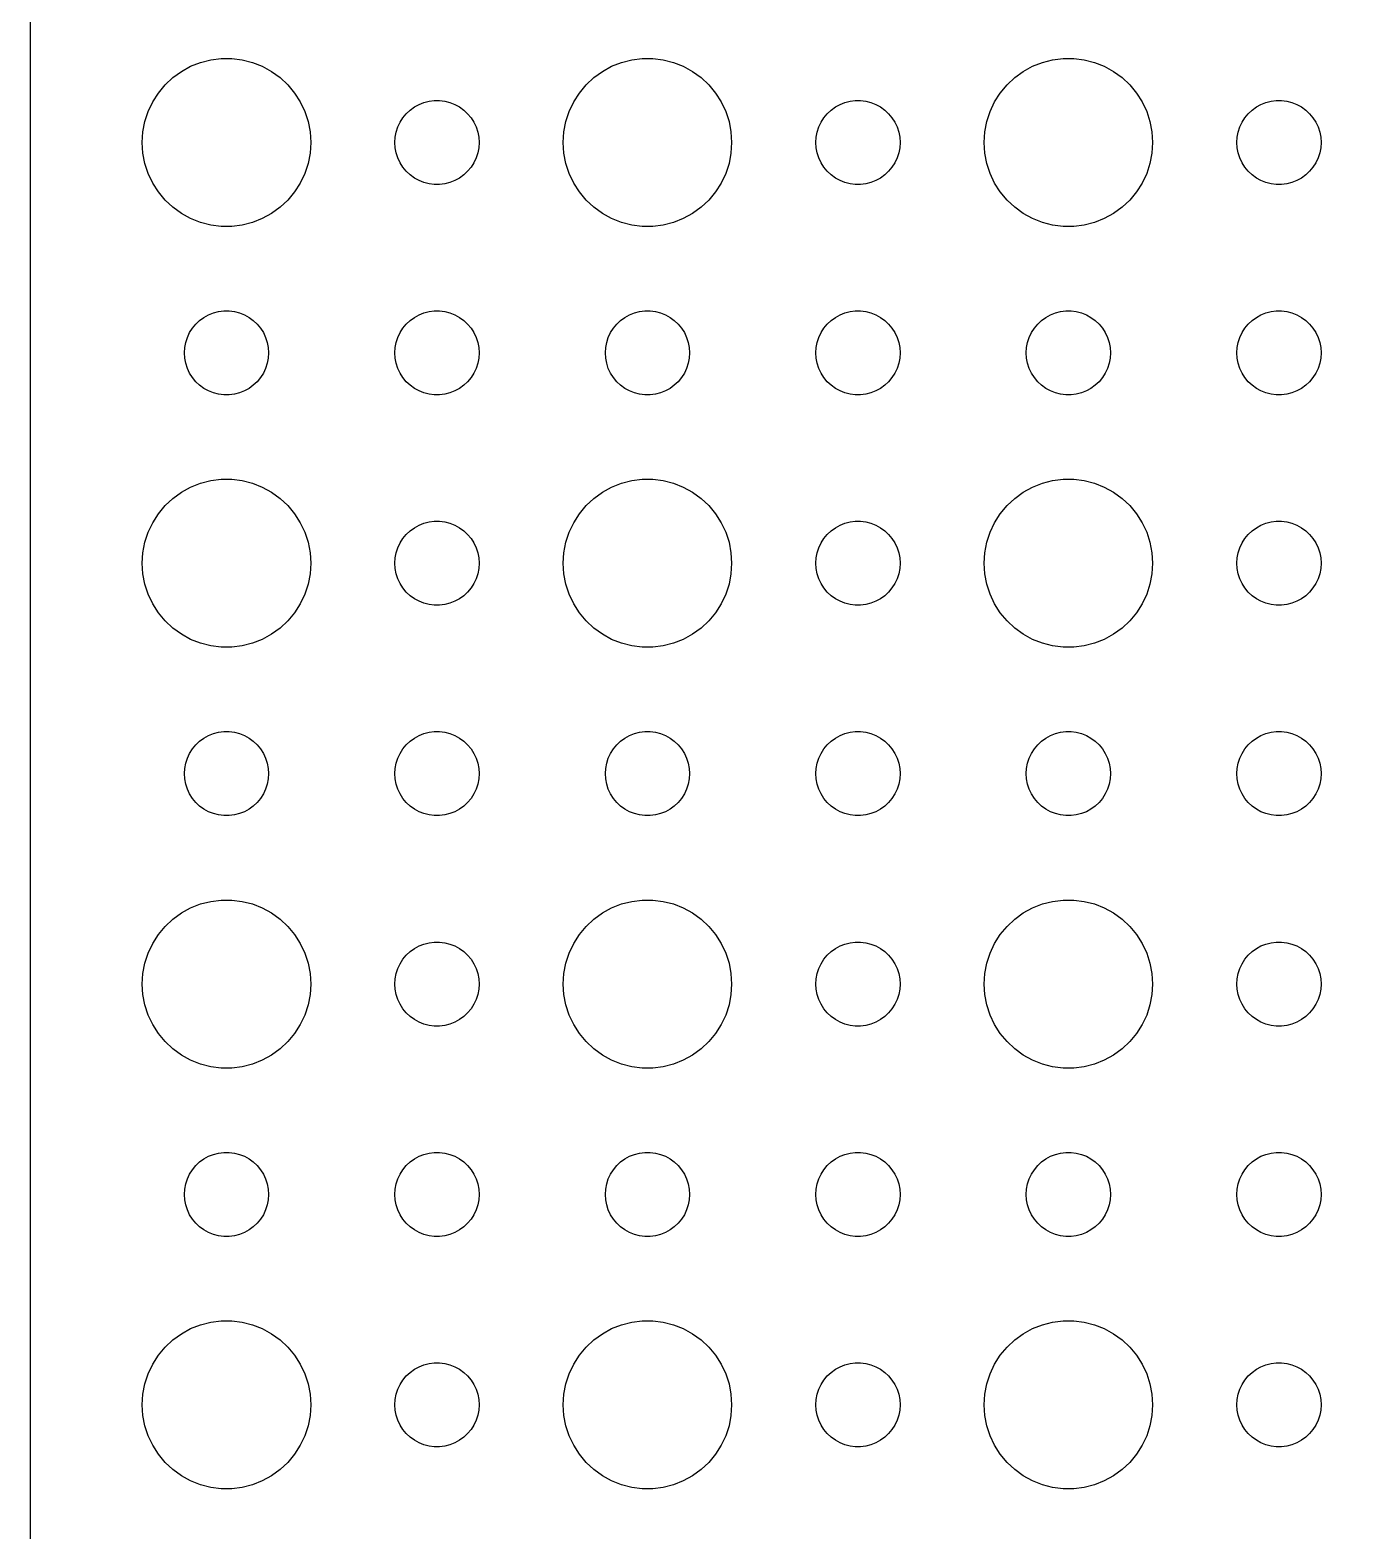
# Model space of a CAD drawing. Extents: x -97 to 97, y -97 to 97.
# Drawn here: x -97 to -50.1, y -4.5 to 49 of the extents above; entities that cross this region are included whole.
import ezdxf

# ---------------------------------------------------------------- set-up
doc = ezdxf.new("R2010")
doc.units = 0
doc.layers.get('0').update_dxf_attribs({"linetype": 'CONTINUOUS'})

msp = doc.modelspace()

# ---------------------------------------------------------------- linework, layer by layer
msp.add_lwpolyline([(92, 96.997), (-92, 96.997), (-92, 96.9901), (-92.314, 96.9901), (-92.9369, 96.9114), (-93.5451, 96.7553), (-94.1289, 96.5241), (-94.6791, 96.2216), (-95.1871, 95.8526), (-95.6448, 95.4227), (-96.0451, 94.9389), (-96.3815, 94.4088), (-96.6489, 93.8406), (-96.8429, 93.2434), (-96.9606, 92.6267), (-97, 92), (-97, -92)])
for points in [[(-90.1884, 42.0059), (-90.5621, 42.0531), (-90.9271, 42.1468), (-91.2773, 42.2855), (-91.6075, 42.467), (-91.9123, 42.6885), (-92.1869, 42.9464), (-92.4271, 43.2366), (-92.6289, 43.5547), (-92.7893, 43.8956), (-92.9057, 44.2539), (-92.9763, 44.624), (-93, 45), (-92.9763, 45.376), (-92.9057, 45.7461), (-92.7893, 46.1044), (-92.6289, 46.4453), (-92.4271, 46.7634), (-92.1869, 47.0536), (-91.9123, 47.3115), (-91.6075, 47.533), (-91.2773, 47.7145), (-90.9271, 47.8532), (-90.5621, 47.9469), (-90.1884, 47.9941), (-89.8116, 47.9941), (-89.4379, 47.9469), (-89.0729, 47.8532), (-88.7227, 47.7145), (-88.3925, 47.533), (-88.0877, 47.3115), (-87.8131, 47.0536), (-87.5729, 46.7634), (-87.3711, 46.4453), (-87.2107, 46.1044), (-87.0943, 45.7461), (-87.0237, 45.376), (-87, 45), (-87.0237, 44.624), (-87.0943, 44.2539), (-87.2107, 43.8956), (-87.3711, 43.5547), (-87.5729, 43.2366), (-87.8131, 42.9464), (-88.0877, 42.6885), (-88.3925, 42.467), (-88.7227, 42.2855), (-89.0729, 42.1468), (-89.4379, 42.0531), (-89.8116, 42.0059)], [(-75.1884, 42.0059), (-75.5621, 42.0531), (-75.9271, 42.1468), (-76.2773, 42.2855), (-76.6075, 42.467), (-76.9123, 42.6885), (-77.1869, 42.9464), (-77.4271, 43.2366), (-77.6289, 43.5547), (-77.7893, 43.8956), (-77.9057, 44.2539), (-77.9763, 44.624), (-78, 45), (-77.9763, 45.376), (-77.9057, 45.7461), (-77.7893, 46.1044), (-77.6289, 46.4453), (-77.4271, 46.7634), (-77.1869, 47.0536), (-76.9123, 47.3115), (-76.6075, 47.533), (-76.2773, 47.7145), (-75.9271, 47.8532), (-75.5621, 47.9469), (-75.1884, 47.9941), (-74.8116, 47.9941), (-74.4379, 47.9469), (-74.0729, 47.8532), (-73.7227, 47.7145), (-73.3925, 47.533), (-73.0877, 47.3115), (-72.8131, 47.0536), (-72.5729, 46.7634), (-72.3711, 46.4453), (-72.2107, 46.1044), (-72.0943, 45.7461), (-72.0237, 45.376), (-72, 45), (-72.0237, 44.624), (-72.0943, 44.2539), (-72.2107, 43.8956), (-72.3711, 43.5547), (-72.5729, 43.2366), (-72.8131, 42.9464), (-73.0877, 42.6885), (-73.3925, 42.467), (-73.7227, 42.2855), (-74.0729, 42.1468), (-74.4379, 42.0531), (-74.8116, 42.0059)], [(-60.1884, 42.0059), (-60.5621, 42.0531), (-60.9271, 42.1468), (-61.2773, 42.2855), (-61.6075, 42.467), (-61.9123, 42.6885), (-62.1869, 42.9464), (-62.4271, 43.2366), (-62.6289, 43.5547), (-62.7893, 43.8956), (-62.9057, 44.2539), (-62.9763, 44.624), (-63, 45), (-62.9763, 45.376), (-62.9057, 45.7461), (-62.7893, 46.1044), (-62.6289, 46.4453), (-62.4271, 46.7634), (-62.1869, 47.0536), (-61.9123, 47.3115), (-61.6075, 47.533), (-61.2773, 47.7145), (-60.9271, 47.8532), (-60.5621, 47.9469), (-60.1884, 47.9941), (-59.8116, 47.9941), (-59.4379, 47.9469), (-59.0729, 47.8532), (-58.7227, 47.7145), (-58.3925, 47.533), (-58.0877, 47.3115), (-57.8131, 47.0536), (-57.5729, 46.7634), (-57.3711, 46.4453), (-57.2107, 46.1044), (-57.0943, 45.7461), (-57.0237, 45.376), (-57, 45), (-57.0237, 44.624), (-57.0943, 44.2539), (-57.2107, 43.8956), (-57.3711, 43.5547), (-57.5729, 43.2366), (-57.8131, 42.9464), (-58.0877, 42.6885), (-58.3925, 42.467), (-58.7227, 42.2855), (-59.0729, 42.1468), (-59.4379, 42.0531), (-59.8116, 42.0059)], [(-82.5942, 43.503), (-82.7811, 43.5266), (-82.9635, 43.5734), (-83.1387, 43.6428), (-83.3037, 43.7335), (-83.4561, 43.8442), (-83.5935, 43.9732), (-83.7135, 44.1183), (-83.8145, 44.2774), (-83.8947, 44.4478), (-83.9529, 44.627), (-83.9882, 44.812), (-84, 45), (-83.9882, 45.188), (-83.9529, 45.373), (-83.8947, 45.5522), (-83.8145, 45.7226), (-83.7135, 45.8817), (-83.5935, 46.0268), (-83.4561, 46.1558), (-83.3037, 46.2665), (-83.1387, 46.3572), (-82.9635, 46.4266), (-82.7811, 46.4734), (-82.5942, 46.497), (-82.4058, 46.497), (-82.2189, 46.4734), (-82.0365, 46.4266), (-81.8613, 46.3572), (-81.6963, 46.2665), (-81.5439, 46.1558), (-81.4065, 46.0268), (-81.2865, 45.8817), (-81.1855, 45.7226), (-81.1053, 45.5522), (-81.0471, 45.373), (-81.0118, 45.188), (-81, 45), (-81.0118, 44.812), (-81.0471, 44.627), (-81.1053, 44.4478), (-81.1855, 44.2774), (-81.2865, 44.1183), (-81.4065, 43.9732), (-81.5439, 43.8442), (-81.6963, 43.7335), (-81.8613, 43.6428), (-82.0365, 43.5734), (-82.2189, 43.5266), (-82.4058, 43.503)], [(-67.5942, 43.503), (-67.7811, 43.5266), (-67.9635, 43.5734), (-68.1387, 43.6428), (-68.3037, 43.7335), (-68.4561, 43.8442), (-68.5935, 43.9732), (-68.7135, 44.1183), (-68.8145, 44.2774), (-68.8947, 44.4478), (-68.9529, 44.627), (-68.9882, 44.812), (-69, 45), (-68.9882, 45.188), (-68.9529, 45.373), (-68.8947, 45.5522), (-68.8145, 45.7226), (-68.7135, 45.8817), (-68.5935, 46.0268), (-68.4561, 46.1558), (-68.3037, 46.2665), (-68.1387, 46.3572), (-67.9635, 46.4266), (-67.7811, 46.4734), (-67.5942, 46.497), (-67.4058, 46.497), (-67.2189, 46.4734), (-67.0365, 46.4266), (-66.8613, 46.3572), (-66.6963, 46.2665), (-66.5439, 46.1558), (-66.4065, 46.0268), (-66.2865, 45.8817), (-66.1855, 45.7226), (-66.1053, 45.5522), (-66.0471, 45.373), (-66.0118, 45.188), (-66, 45), (-66.0118, 44.812), (-66.0471, 44.627), (-66.1053, 44.4478), (-66.1855, 44.2774), (-66.2865, 44.1183), (-66.4065, 43.9732), (-66.5439, 43.8442), (-66.6963, 43.7335), (-66.8613, 43.6428), (-67.0365, 43.5734), (-67.2189, 43.5266), (-67.4058, 43.503)], [(-52.5942, 43.503), (-52.7811, 43.5266), (-52.9635, 43.5734), (-53.1387, 43.6428), (-53.3037, 43.7335), (-53.4561, 43.8442), (-53.5935, 43.9732), (-53.7135, 44.1183), (-53.8145, 44.2774), (-53.8947, 44.4478), (-53.9529, 44.627), (-53.9882, 44.812), (-54, 45), (-53.9882, 45.188), (-53.9529, 45.373), (-53.8947, 45.5522), (-53.8145, 45.7226), (-53.7135, 45.8817), (-53.5935, 46.0268), (-53.4561, 46.1558), (-53.3037, 46.2665), (-53.1387, 46.3572), (-52.9635, 46.4266), (-52.7811, 46.4734), (-52.5942, 46.497), (-52.4058, 46.497), (-52.2189, 46.4734), (-52.0365, 46.4266), (-51.8613, 46.3572), (-51.6963, 46.2665), (-51.5439, 46.1558), (-51.4065, 46.0268), (-51.2865, 45.8817), (-51.1855, 45.7226), (-51.1053, 45.5522), (-51.0471, 45.373), (-51.0118, 45.188), (-51, 45), (-51.0118, 44.812), (-51.0471, 44.627), (-51.1053, 44.4478), (-51.1855, 44.2774), (-51.2865, 44.1183), (-51.4065, 43.9732), (-51.5439, 43.8442), (-51.6963, 43.7335), (-51.8613, 43.6428), (-52.0365, 43.5734), (-52.2189, 43.5266), (-52.4058, 43.503)], [(-90.0942, 36.003), (-90.2811, 36.0266), (-90.4635, 36.0734), (-90.6387, 36.1428), (-90.8037, 36.2335), (-90.9561, 36.3442), (-91.0935, 36.4732), (-91.2135, 36.6183), (-91.3145, 36.7774), (-91.3947, 36.9478), (-91.4529, 37.127), (-91.4882, 37.312), (-91.5, 37.5), (-91.4882, 37.688), (-91.4529, 37.873), (-91.3947, 38.0522), (-91.3145, 38.2226), (-91.2135, 38.3817), (-91.0935, 38.5268), (-90.9561, 38.6558), (-90.8037, 38.7665), (-90.6387, 38.8572), (-90.4635, 38.9266), (-90.2811, 38.9734), (-90.0942, 38.997), (-89.9058, 38.997), (-89.7189, 38.9734), (-89.5365, 38.9266), (-89.3613, 38.8572), (-89.1963, 38.7665), (-89.0439, 38.6558), (-88.9065, 38.5268), (-88.7865, 38.3817), (-88.6855, 38.2226), (-88.6053, 38.0522), (-88.5471, 37.873), (-88.5118, 37.688), (-88.5, 37.5), (-88.5118, 37.312), (-88.5471, 37.127), (-88.6053, 36.9478), (-88.6855, 36.7774), (-88.7865, 36.6183), (-88.9065, 36.4732), (-89.0439, 36.3442), (-89.1963, 36.2335), (-89.3613, 36.1428), (-89.5365, 36.0734), (-89.7189, 36.0266), (-89.9058, 36.003)], [(-82.5942, 36.003), (-82.7811, 36.0266), (-82.9635, 36.0734), (-83.1387, 36.1428), (-83.3037, 36.2335), (-83.4561, 36.3442), (-83.5935, 36.4732), (-83.7135, 36.6183), (-83.8145, 36.7774), (-83.8947, 36.9478), (-83.9529, 37.127), (-83.9882, 37.312), (-84, 37.5), (-83.9882, 37.688), (-83.9529, 37.873), (-83.8947, 38.0522), (-83.8145, 38.2226), (-83.7135, 38.3817), (-83.5935, 38.5268), (-83.4561, 38.6558), (-83.3037, 38.7665), (-83.1387, 38.8572), (-82.9635, 38.9266), (-82.7811, 38.9734), (-82.5942, 38.997), (-82.4058, 38.997), (-82.2189, 38.9734), (-82.0365, 38.9266), (-81.8613, 38.8572), (-81.6963, 38.7665), (-81.5439, 38.6558), (-81.4065, 38.5268), (-81.2865, 38.3817), (-81.1855, 38.2226), (-81.1053, 38.0522), (-81.0471, 37.873), (-81.0118, 37.688), (-81, 37.5), (-81.0118, 37.312), (-81.0471, 37.127), (-81.1053, 36.9478), (-81.1855, 36.7774), (-81.2865, 36.6183), (-81.4065, 36.4732), (-81.5439, 36.3442), (-81.6963, 36.2335), (-81.8613, 36.1428), (-82.0365, 36.0734), (-82.2189, 36.0266), (-82.4058, 36.003)], [(-75.0942, 36.003), (-75.2811, 36.0266), (-75.4635, 36.0734), (-75.6387, 36.1428), (-75.8037, 36.2335), (-75.9561, 36.3442), (-76.0935, 36.4732), (-76.2135, 36.6183), (-76.3145, 36.7774), (-76.3947, 36.9478), (-76.4529, 37.127), (-76.4882, 37.312), (-76.5, 37.5), (-76.4882, 37.688), (-76.4529, 37.873), (-76.3947, 38.0522), (-76.3145, 38.2226), (-76.2135, 38.3817), (-76.0935, 38.5268), (-75.9561, 38.6558), (-75.8037, 38.7665), (-75.6387, 38.8572), (-75.4635, 38.9266), (-75.2811, 38.9734), (-75.0942, 38.997), (-74.9058, 38.997), (-74.7189, 38.9734), (-74.5365, 38.9266), (-74.3613, 38.8572), (-74.1963, 38.7665), (-74.0439, 38.6558), (-73.9065, 38.5268), (-73.7865, 38.3817), (-73.6855, 38.2226), (-73.6053, 38.0522), (-73.5471, 37.873), (-73.5118, 37.688), (-73.5, 37.5), (-73.5118, 37.312), (-73.5471, 37.127), (-73.6053, 36.9478), (-73.6855, 36.7774), (-73.7865, 36.6183), (-73.9065, 36.4732), (-74.0439, 36.3442), (-74.1963, 36.2335), (-74.3613, 36.1428), (-74.5365, 36.0734), (-74.7189, 36.0266), (-74.9058, 36.003)], [(-67.5942, 36.003), (-67.7811, 36.0266), (-67.9635, 36.0734), (-68.1387, 36.1428), (-68.3037, 36.2335), (-68.4561, 36.3442), (-68.5935, 36.4732), (-68.7135, 36.6183), (-68.8145, 36.7774), (-68.8947, 36.9478), (-68.9529, 37.127), (-68.9882, 37.312), (-69, 37.5), (-68.9882, 37.688), (-68.9529, 37.873), (-68.8947, 38.0522), (-68.8145, 38.2226), (-68.7135, 38.3817), (-68.5935, 38.5268), (-68.4561, 38.6558), (-68.3037, 38.7665), (-68.1387, 38.8572), (-67.9635, 38.9266), (-67.7811, 38.9734), (-67.5942, 38.997), (-67.4058, 38.997), (-67.2189, 38.9734), (-67.0365, 38.9266), (-66.8613, 38.8572), (-66.6963, 38.7665), (-66.5439, 38.6558), (-66.4065, 38.5268), (-66.2865, 38.3817), (-66.1855, 38.2226), (-66.1053, 38.0522), (-66.0471, 37.873), (-66.0118, 37.688), (-66, 37.5), (-66.0118, 37.312), (-66.0471, 37.127), (-66.1053, 36.9478), (-66.1855, 36.7774), (-66.2865, 36.6183), (-66.4065, 36.4732), (-66.5439, 36.3442), (-66.6963, 36.2335), (-66.8613, 36.1428), (-67.0365, 36.0734), (-67.2189, 36.0266), (-67.4058, 36.003)], [(-60.0942, 36.003), (-60.2811, 36.0266), (-60.4635, 36.0734), (-60.6387, 36.1428), (-60.8037, 36.2335), (-60.9561, 36.3442), (-61.0935, 36.4732), (-61.2135, 36.6183), (-61.3145, 36.7774), (-61.3947, 36.9478), (-61.4529, 37.127), (-61.4882, 37.312), (-61.5, 37.5), (-61.4882, 37.688), (-61.4529, 37.873), (-61.3947, 38.0522), (-61.3145, 38.2226), (-61.2135, 38.3817), (-61.0935, 38.5268), (-60.9561, 38.6558), (-60.8037, 38.7665), (-60.6387, 38.8572), (-60.4635, 38.9266), (-60.2811, 38.9734), (-60.0942, 38.997), (-59.9058, 38.997), (-59.7189, 38.9734), (-59.5365, 38.9266), (-59.3613, 38.8572), (-59.1963, 38.7665), (-59.0439, 38.6558), (-58.9065, 38.5268), (-58.7865, 38.3817), (-58.6855, 38.2226), (-58.6053, 38.0522), (-58.5471, 37.873), (-58.5118, 37.688), (-58.5, 37.5), (-58.5118, 37.312), (-58.5471, 37.127), (-58.6053, 36.9478), (-58.6855, 36.7774), (-58.7865, 36.6183), (-58.9065, 36.4732), (-59.0439, 36.3442), (-59.1963, 36.2335), (-59.3613, 36.1428), (-59.5365, 36.0734), (-59.7189, 36.0266), (-59.9058, 36.003)], [(-52.5942, 36.003), (-52.7811, 36.0266), (-52.9635, 36.0734), (-53.1387, 36.1428), (-53.3037, 36.2335), (-53.4561, 36.3442), (-53.5935, 36.4732), (-53.7135, 36.6183), (-53.8145, 36.7774), (-53.8947, 36.9478), (-53.9529, 37.127), (-53.9882, 37.312), (-54, 37.5), (-53.9882, 37.688), (-53.9529, 37.873), (-53.8947, 38.0522), (-53.8145, 38.2226), (-53.7135, 38.3817), (-53.5935, 38.5268), (-53.4561, 38.6558), (-53.3037, 38.7665), (-53.1387, 38.8572), (-52.9635, 38.9266), (-52.7811, 38.9734), (-52.5942, 38.997), (-52.4058, 38.997), (-52.2189, 38.9734), (-52.0365, 38.9266), (-51.8613, 38.8572), (-51.6963, 38.7665), (-51.5439, 38.6558), (-51.4065, 38.5268), (-51.2865, 38.3817), (-51.1855, 38.2226), (-51.1053, 38.0522), (-51.0471, 37.873), (-51.0118, 37.688), (-51, 37.5), (-51.0118, 37.312), (-51.0471, 37.127), (-51.1053, 36.9478), (-51.1855, 36.7774), (-51.2865, 36.6183), (-51.4065, 36.4732), (-51.5439, 36.3442), (-51.6963, 36.2335), (-51.8613, 36.1428), (-52.0365, 36.0734), (-52.2189, 36.0266), (-52.4058, 36.003)], [(-90.1884, 27.0059), (-90.5621, 27.0531), (-90.9271, 27.1468), (-91.2773, 27.2855), (-91.6075, 27.467), (-91.9123, 27.6885), (-92.1869, 27.9464), (-92.4271, 28.2366), (-92.6289, 28.5547), (-92.7893, 28.8956), (-92.9057, 29.2539), (-92.9763, 29.624), (-93, 30), (-92.9763, 30.376), (-92.9057, 30.7461), (-92.7893, 31.1044), (-92.6289, 31.4453), (-92.4271, 31.7634), (-92.1869, 32.0536), (-91.9123, 32.3115), (-91.6075, 32.533), (-91.2773, 32.7145), (-90.9271, 32.8532), (-90.5621, 32.9469), (-90.1884, 32.9941), (-89.8116, 32.9941), (-89.4379, 32.9469), (-89.0729, 32.8532), (-88.7227, 32.7145), (-88.3925, 32.533), (-88.0877, 32.3115), (-87.8131, 32.0536), (-87.5729, 31.7634), (-87.3711, 31.4453), (-87.2107, 31.1044), (-87.0943, 30.7461), (-87.0237, 30.376), (-87, 30), (-87.0237, 29.624), (-87.0943, 29.2539), (-87.2107, 28.8956), (-87.3711, 28.5547), (-87.5729, 28.2366), (-87.8131, 27.9464), (-88.0877, 27.6885), (-88.3925, 27.467), (-88.7227, 27.2855), (-89.0729, 27.1468), (-89.4379, 27.0531), (-89.8116, 27.0059)], [(-75.1884, 27.0059), (-75.5621, 27.0531), (-75.9271, 27.1468), (-76.2773, 27.2855), (-76.6075, 27.467), (-76.9123, 27.6885), (-77.1869, 27.9464), (-77.4271, 28.2366), (-77.6289, 28.5547), (-77.7893, 28.8956), (-77.9057, 29.2539), (-77.9763, 29.624), (-78, 30), (-77.9763, 30.376), (-77.9057, 30.7461), (-77.7893, 31.1044), (-77.6289, 31.4453), (-77.4271, 31.7634), (-77.1869, 32.0536), (-76.9123, 32.3115), (-76.6075, 32.533), (-76.2773, 32.7145), (-75.9271, 32.8532), (-75.5621, 32.9469), (-75.1884, 32.9941), (-74.8116, 32.9941), (-74.4379, 32.9469), (-74.0729, 32.8532), (-73.7227, 32.7145), (-73.3925, 32.533), (-73.0877, 32.3115), (-72.8131, 32.0536), (-72.5729, 31.7634), (-72.3711, 31.4453), (-72.2107, 31.1044), (-72.0943, 30.7461), (-72.0237, 30.376), (-72, 30), (-72.0237, 29.624), (-72.0943, 29.2539), (-72.2107, 28.8956), (-72.3711, 28.5547), (-72.5729, 28.2366), (-72.8131, 27.9464), (-73.0877, 27.6885), (-73.3925, 27.467), (-73.7227, 27.2855), (-74.0729, 27.1468), (-74.4379, 27.0531), (-74.8116, 27.0059)], [(-60.1884, 27.0059), (-60.5621, 27.0531), (-60.9271, 27.1468), (-61.2773, 27.2855), (-61.6075, 27.467), (-61.9123, 27.6885), (-62.1869, 27.9464), (-62.4271, 28.2366), (-62.6289, 28.5547), (-62.7893, 28.8956), (-62.9057, 29.2539), (-62.9763, 29.624), (-63, 30), (-62.9763, 30.376), (-62.9057, 30.7461), (-62.7893, 31.1044), (-62.6289, 31.4453), (-62.4271, 31.7634), (-62.1869, 32.0536), (-61.9123, 32.3115), (-61.6075, 32.533), (-61.2773, 32.7145), (-60.9271, 32.8532), (-60.5621, 32.9469), (-60.1884, 32.9941), (-59.8116, 32.9941), (-59.4379, 32.9469), (-59.0729, 32.8532), (-58.7227, 32.7145), (-58.3925, 32.533), (-58.0877, 32.3115), (-57.8131, 32.0536), (-57.5729, 31.7634), (-57.3711, 31.4453), (-57.2107, 31.1044), (-57.0943, 30.7461), (-57.0237, 30.376), (-57, 30), (-57.0237, 29.624), (-57.0943, 29.2539), (-57.2107, 28.8956), (-57.3711, 28.5547), (-57.5729, 28.2366), (-57.8131, 27.9464), (-58.0877, 27.6885), (-58.3925, 27.467), (-58.7227, 27.2855), (-59.0729, 27.1468), (-59.4379, 27.0531), (-59.8116, 27.0059)], [(-82.5942, 28.503), (-82.7811, 28.5266), (-82.9635, 28.5734), (-83.1387, 28.6428), (-83.3037, 28.7335), (-83.4561, 28.8442), (-83.5935, 28.9732), (-83.7135, 29.1183), (-83.8145, 29.2774), (-83.8947, 29.4478), (-83.9529, 29.627), (-83.9882, 29.812), (-84, 30), (-83.9882, 30.188), (-83.9529, 30.373), (-83.8947, 30.5522), (-83.8145, 30.7226), (-83.7135, 30.8817), (-83.5935, 31.0268), (-83.4561, 31.1558), (-83.3037, 31.2665), (-83.1387, 31.3572), (-82.9635, 31.4266), (-82.7811, 31.4734), (-82.5942, 31.497), (-82.4058, 31.497), (-82.2189, 31.4734), (-82.0365, 31.4266), (-81.8613, 31.3572), (-81.6963, 31.2665), (-81.5439, 31.1558), (-81.4065, 31.0268), (-81.2865, 30.8817), (-81.1855, 30.7226), (-81.1053, 30.5522), (-81.0471, 30.373), (-81.0118, 30.188), (-81, 30), (-81.0118, 29.812), (-81.0471, 29.627), (-81.1053, 29.4478), (-81.1855, 29.2774), (-81.2865, 29.1183), (-81.4065, 28.9732), (-81.5439, 28.8442), (-81.6963, 28.7335), (-81.8613, 28.6428), (-82.0365, 28.5734), (-82.2189, 28.5266), (-82.4058, 28.503)], [(-67.5942, 28.503), (-67.7811, 28.5266), (-67.9635, 28.5734), (-68.1387, 28.6428), (-68.3037, 28.7335), (-68.4561, 28.8442), (-68.5935, 28.9732), (-68.7135, 29.1183), (-68.8145, 29.2774), (-68.8947, 29.4478), (-68.9529, 29.627), (-68.9882, 29.812), (-69, 30), (-68.9882, 30.188), (-68.9529, 30.373), (-68.8947, 30.5522), (-68.8145, 30.7226), (-68.7135, 30.8817), (-68.5935, 31.0268), (-68.4561, 31.1558), (-68.3037, 31.2665), (-68.1387, 31.3572), (-67.9635, 31.4266), (-67.7811, 31.4734), (-67.5942, 31.497), (-67.4058, 31.497), (-67.2189, 31.4734), (-67.0365, 31.4266), (-66.8613, 31.3572), (-66.6963, 31.2665), (-66.5439, 31.1558), (-66.4065, 31.0268), (-66.2865, 30.8817), (-66.1855, 30.7226), (-66.1053, 30.5522), (-66.0471, 30.373), (-66.0118, 30.188), (-66, 30), (-66.0118, 29.812), (-66.0471, 29.627), (-66.1053, 29.4478), (-66.1855, 29.2774), (-66.2865, 29.1183), (-66.4065, 28.9732), (-66.5439, 28.8442), (-66.6963, 28.7335), (-66.8613, 28.6428), (-67.0365, 28.5734), (-67.2189, 28.5266), (-67.4058, 28.503)], [(-52.5942, 28.503), (-52.7811, 28.5266), (-52.9635, 28.5734), (-53.1387, 28.6428), (-53.3037, 28.7335), (-53.4561, 28.8442), (-53.5935, 28.9732), (-53.7135, 29.1183), (-53.8145, 29.2774), (-53.8947, 29.4478), (-53.9529, 29.627), (-53.9882, 29.812), (-54, 30), (-53.9882, 30.188), (-53.9529, 30.373), (-53.8947, 30.5522), (-53.8145, 30.7226), (-53.7135, 30.8817), (-53.5935, 31.0268), (-53.4561, 31.1558), (-53.3037, 31.2665), (-53.1387, 31.3572), (-52.9635, 31.4266), (-52.7811, 31.4734), (-52.5942, 31.497), (-52.4058, 31.497), (-52.2189, 31.4734), (-52.0365, 31.4266), (-51.8613, 31.3572), (-51.6963, 31.2665), (-51.5439, 31.1558), (-51.4065, 31.0268), (-51.2865, 30.8817), (-51.1855, 30.7226), (-51.1053, 30.5522), (-51.0471, 30.373), (-51.0118, 30.188), (-51, 30), (-51.0118, 29.812), (-51.0471, 29.627), (-51.1053, 29.4478), (-51.1855, 29.2774), (-51.2865, 29.1183), (-51.4065, 28.9732), (-51.5439, 28.8442), (-51.6963, 28.7335), (-51.8613, 28.6428), (-52.0365, 28.5734), (-52.2189, 28.5266), (-52.4058, 28.503)], [(-90.0942, 21.003), (-90.2811, 21.0266), (-90.4635, 21.0734), (-90.6387, 21.1428), (-90.8037, 21.2335), (-90.9561, 21.3442), (-91.0935, 21.4732), (-91.2135, 21.6183), (-91.3145, 21.7774), (-91.3947, 21.9478), (-91.4529, 22.127), (-91.4882, 22.312), (-91.5, 22.5), (-91.4882, 22.688), (-91.4529, 22.873), (-91.3947, 23.0522), (-91.3145, 23.2226), (-91.2135, 23.3817), (-91.0935, 23.5268), (-90.9561, 23.6558), (-90.8037, 23.7665), (-90.6387, 23.8572), (-90.4635, 23.9266), (-90.2811, 23.9734), (-90.0942, 23.997), (-89.9058, 23.997), (-89.7189, 23.9734), (-89.5365, 23.9266), (-89.3613, 23.8572), (-89.1963, 23.7665), (-89.0439, 23.6558), (-88.9065, 23.5268), (-88.7865, 23.3817), (-88.6855, 23.2226), (-88.6053, 23.0522), (-88.5471, 22.873), (-88.5118, 22.688), (-88.5, 22.5), (-88.5118, 22.312), (-88.5471, 22.127), (-88.6053, 21.9478), (-88.6855, 21.7774), (-88.7865, 21.6183), (-88.9065, 21.4732), (-89.0439, 21.3442), (-89.1963, 21.2335), (-89.3613, 21.1428), (-89.5365, 21.0734), (-89.7189, 21.0266), (-89.9058, 21.003)], [(-82.5942, 21.003), (-82.7811, 21.0266), (-82.9635, 21.0734), (-83.1387, 21.1428), (-83.3037, 21.2335), (-83.4561, 21.3442), (-83.5935, 21.4732), (-83.7135, 21.6183), (-83.8145, 21.7774), (-83.8947, 21.9478), (-83.9529, 22.127), (-83.9882, 22.312), (-84, 22.5), (-83.9882, 22.688), (-83.9529, 22.873), (-83.8947, 23.0522), (-83.8145, 23.2226), (-83.7135, 23.3817), (-83.5935, 23.5268), (-83.4561, 23.6558), (-83.3037, 23.7665), (-83.1387, 23.8572), (-82.9635, 23.9266), (-82.7811, 23.9734), (-82.5942, 23.997), (-82.4058, 23.997), (-82.2189, 23.9734), (-82.0365, 23.9266), (-81.8613, 23.8572), (-81.6963, 23.7665), (-81.5439, 23.6558), (-81.4065, 23.5268), (-81.2865, 23.3817), (-81.1855, 23.2226), (-81.1053, 23.0522), (-81.0471, 22.873), (-81.0118, 22.688), (-81, 22.5), (-81.0118, 22.312), (-81.0471, 22.127), (-81.1053, 21.9478), (-81.1855, 21.7774), (-81.2865, 21.6183), (-81.4065, 21.4732), (-81.5439, 21.3442), (-81.6963, 21.2335), (-81.8613, 21.1428), (-82.0365, 21.0734), (-82.2189, 21.0266), (-82.4058, 21.003)], [(-75.0942, 21.003), (-75.2811, 21.0266), (-75.4635, 21.0734), (-75.6387, 21.1428), (-75.8037, 21.2335), (-75.9561, 21.3442), (-76.0935, 21.4732), (-76.2135, 21.6183), (-76.3145, 21.7774), (-76.3947, 21.9478), (-76.4529, 22.127), (-76.4882, 22.312), (-76.5, 22.5), (-76.4882, 22.688), (-76.4529, 22.873), (-76.3947, 23.0522), (-76.3145, 23.2226), (-76.2135, 23.3817), (-76.0935, 23.5268), (-75.9561, 23.6558), (-75.8037, 23.7665), (-75.6387, 23.8572), (-75.4635, 23.9266), (-75.2811, 23.9734), (-75.0942, 23.997), (-74.9058, 23.997), (-74.7189, 23.9734), (-74.5365, 23.9266), (-74.3613, 23.8572), (-74.1963, 23.7665), (-74.0439, 23.6558), (-73.9065, 23.5268), (-73.7865, 23.3817), (-73.6855, 23.2226), (-73.6053, 23.0522), (-73.5471, 22.873), (-73.5118, 22.688), (-73.5, 22.5), (-73.5118, 22.312), (-73.5471, 22.127), (-73.6053, 21.9478), (-73.6855, 21.7774), (-73.7865, 21.6183), (-73.9065, 21.4732), (-74.0439, 21.3442), (-74.1963, 21.2335), (-74.3613, 21.1428), (-74.5365, 21.0734), (-74.7189, 21.0266), (-74.9058, 21.003)], [(-67.5942, 21.003), (-67.7811, 21.0266), (-67.9635, 21.0734), (-68.1387, 21.1428), (-68.3037, 21.2335), (-68.4561, 21.3442), (-68.5935, 21.4732), (-68.7135, 21.6183), (-68.8145, 21.7774), (-68.8947, 21.9478), (-68.9529, 22.127), (-68.9882, 22.312), (-69, 22.5), (-68.9882, 22.688), (-68.9529, 22.873), (-68.8947, 23.0522), (-68.8145, 23.2226), (-68.7135, 23.3817), (-68.5935, 23.5268), (-68.4561, 23.6558), (-68.3037, 23.7665), (-68.1387, 23.8572), (-67.9635, 23.9266), (-67.7811, 23.9734), (-67.5942, 23.997), (-67.4058, 23.997), (-67.2189, 23.9734), (-67.0365, 23.9266), (-66.8613, 23.8572), (-66.6963, 23.7665), (-66.5439, 23.6558), (-66.4065, 23.5268), (-66.2865, 23.3817), (-66.1855, 23.2226), (-66.1053, 23.0522), (-66.0471, 22.873), (-66.0118, 22.688), (-66, 22.5), (-66.0118, 22.312), (-66.0471, 22.127), (-66.1053, 21.9478), (-66.1855, 21.7774), (-66.2865, 21.6183), (-66.4065, 21.4732), (-66.5439, 21.3442), (-66.6963, 21.2335), (-66.8613, 21.1428), (-67.0365, 21.0734), (-67.2189, 21.0266), (-67.4058, 21.003)], [(-60.0942, 21.003), (-60.2811, 21.0266), (-60.4635, 21.0734), (-60.6387, 21.1428), (-60.8037, 21.2335), (-60.9561, 21.3442), (-61.0935, 21.4732), (-61.2135, 21.6183), (-61.3145, 21.7774), (-61.3947, 21.9478), (-61.4529, 22.127), (-61.4882, 22.312), (-61.5, 22.5), (-61.4882, 22.688), (-61.4529, 22.873), (-61.3947, 23.0522), (-61.3145, 23.2226), (-61.2135, 23.3817), (-61.0935, 23.5268), (-60.9561, 23.6558), (-60.8037, 23.7665), (-60.6387, 23.8572), (-60.4635, 23.9266), (-60.2811, 23.9734), (-60.0942, 23.997), (-59.9058, 23.997), (-59.7189, 23.9734), (-59.5365, 23.9266), (-59.3613, 23.8572), (-59.1963, 23.7665), (-59.0439, 23.6558), (-58.9065, 23.5268), (-58.7865, 23.3817), (-58.6855, 23.2226), (-58.6053, 23.0522), (-58.5471, 22.873), (-58.5118, 22.688), (-58.5, 22.5), (-58.5118, 22.312), (-58.5471, 22.127), (-58.6053, 21.9478), (-58.6855, 21.7774), (-58.7865, 21.6183), (-58.9065, 21.4732), (-59.0439, 21.3442), (-59.1963, 21.2335), (-59.3613, 21.1428), (-59.5365, 21.0734), (-59.7189, 21.0266), (-59.9058, 21.003)], [(-52.5942, 21.003), (-52.7811, 21.0266), (-52.9635, 21.0734), (-53.1387, 21.1428), (-53.3037, 21.2335), (-53.4561, 21.3442), (-53.5935, 21.4732), (-53.7135, 21.6183), (-53.8145, 21.7774), (-53.8947, 21.9478), (-53.9529, 22.127), (-53.9882, 22.312), (-54, 22.5), (-53.9882, 22.688), (-53.9529, 22.873), (-53.8947, 23.0522), (-53.8145, 23.2226), (-53.7135, 23.3817), (-53.5935, 23.5268), (-53.4561, 23.6558), (-53.3037, 23.7665), (-53.1387, 23.8572), (-52.9635, 23.9266), (-52.7811, 23.9734), (-52.5942, 23.997), (-52.4058, 23.997), (-52.2189, 23.9734), (-52.0365, 23.9266), (-51.8613, 23.8572), (-51.6963, 23.7665), (-51.5439, 23.6558), (-51.4065, 23.5268), (-51.2865, 23.3817), (-51.1855, 23.2226), (-51.1053, 23.0522), (-51.0471, 22.873), (-51.0118, 22.688), (-51, 22.5), (-51.0118, 22.312), (-51.0471, 22.127), (-51.1053, 21.9478), (-51.1855, 21.7774), (-51.2865, 21.6183), (-51.4065, 21.4732), (-51.5439, 21.3442), (-51.6963, 21.2335), (-51.8613, 21.1428), (-52.0365, 21.0734), (-52.2189, 21.0266), (-52.4058, 21.003)], [(-90.1884, 12.0059), (-90.5621, 12.0531), (-90.9271, 12.1468), (-91.2773, 12.2855), (-91.6075, 12.467), (-91.9123, 12.6885), (-92.1869, 12.9464), (-92.4271, 13.2366), (-92.6289, 13.5547), (-92.7893, 13.8956), (-92.9057, 14.2539), (-92.9763, 14.624), (-93, 15), (-92.9763, 15.376), (-92.9057, 15.7461), (-92.7893, 16.1044), (-92.6289, 16.4453), (-92.4271, 16.7634), (-92.1869, 17.0536), (-91.9123, 17.3115), (-91.6075, 17.533), (-91.2773, 17.7145), (-90.9271, 17.8532), (-90.5621, 17.9469), (-90.1884, 17.9941), (-89.8116, 17.9941), (-89.4379, 17.9469), (-89.0729, 17.8532), (-88.7227, 17.7145), (-88.3925, 17.533), (-88.0877, 17.3115), (-87.8131, 17.0536), (-87.5729, 16.7634), (-87.3711, 16.4453), (-87.2107, 16.1044), (-87.0943, 15.7461), (-87.0237, 15.376), (-87, 15), (-87.0237, 14.624), (-87.0943, 14.2539), (-87.2107, 13.8956), (-87.3711, 13.5547), (-87.5729, 13.2366), (-87.8131, 12.9464), (-88.0877, 12.6885), (-88.3925, 12.467), (-88.7227, 12.2855), (-89.0729, 12.1468), (-89.4379, 12.0531), (-89.8116, 12.0059)], [(-75.1884, 12.0059), (-75.5621, 12.0531), (-75.9271, 12.1468), (-76.2773, 12.2855), (-76.6075, 12.467), (-76.9123, 12.6885), (-77.1869, 12.9464), (-77.4271, 13.2366), (-77.6289, 13.5547), (-77.7893, 13.8956), (-77.9057, 14.2539), (-77.9763, 14.624), (-78, 15), (-77.9763, 15.376), (-77.9057, 15.7461), (-77.7893, 16.1044), (-77.6289, 16.4453), (-77.4271, 16.7634), (-77.1869, 17.0536), (-76.9123, 17.3115), (-76.6075, 17.533), (-76.2773, 17.7145), (-75.9271, 17.8532), (-75.5621, 17.9469), (-75.1884, 17.9941), (-74.8116, 17.9941), (-74.4379, 17.9469), (-74.0729, 17.8532), (-73.7227, 17.7145), (-73.3925, 17.533), (-73.0877, 17.3115), (-72.8131, 17.0536), (-72.5729, 16.7634), (-72.3711, 16.4453), (-72.2107, 16.1044), (-72.0943, 15.7461), (-72.0237, 15.376), (-72, 15), (-72.0237, 14.624), (-72.0943, 14.2539), (-72.2107, 13.8956), (-72.3711, 13.5547), (-72.5729, 13.2366), (-72.8131, 12.9464), (-73.0877, 12.6885), (-73.3925, 12.467), (-73.7227, 12.2855), (-74.0729, 12.1468), (-74.4379, 12.0531), (-74.8116, 12.0059)], [(-60.1884, 12.0059), (-60.5621, 12.0531), (-60.9271, 12.1468), (-61.2773, 12.2855), (-61.6075, 12.467), (-61.9123, 12.6885), (-62.1869, 12.9464), (-62.4271, 13.2366), (-62.6289, 13.5547), (-62.7893, 13.8956), (-62.9057, 14.2539), (-62.9763, 14.624), (-63, 15), (-62.9763, 15.376), (-62.9057, 15.7461), (-62.7893, 16.1044), (-62.6289, 16.4453), (-62.4271, 16.7634), (-62.1869, 17.0536), (-61.9123, 17.3115), (-61.6075, 17.533), (-61.2773, 17.7145), (-60.9271, 17.8532), (-60.5621, 17.9469), (-60.1884, 17.9941), (-59.8116, 17.9941), (-59.4379, 17.9469), (-59.0729, 17.8532), (-58.7227, 17.7145), (-58.3925, 17.533), (-58.0877, 17.3115), (-57.8131, 17.0536), (-57.5729, 16.7634), (-57.3711, 16.4453), (-57.2107, 16.1044), (-57.0943, 15.7461), (-57.0237, 15.376), (-57, 15), (-57.0237, 14.624), (-57.0943, 14.2539), (-57.2107, 13.8956), (-57.3711, 13.5547), (-57.5729, 13.2366), (-57.8131, 12.9464), (-58.0877, 12.6885), (-58.3925, 12.467), (-58.7227, 12.2855), (-59.0729, 12.1468), (-59.4379, 12.0531), (-59.8116, 12.0059)], [(-82.5942, 13.503), (-82.7811, 13.5266), (-82.9635, 13.5734), (-83.1387, 13.6428), (-83.3037, 13.7335), (-83.4561, 13.8442), (-83.5935, 13.9732), (-83.7135, 14.1183), (-83.8145, 14.2774), (-83.8947, 14.4478), (-83.9529, 14.627), (-83.9882, 14.812), (-84, 15), (-83.9882, 15.188), (-83.9529, 15.373), (-83.8947, 15.5522), (-83.8145, 15.7226), (-83.7135, 15.8817), (-83.5935, 16.0268), (-83.4561, 16.1558), (-83.3037, 16.2665), (-83.1387, 16.3572), (-82.9635, 16.4266), (-82.7811, 16.4734), (-82.5942, 16.497), (-82.4058, 16.497), (-82.2189, 16.4734), (-82.0365, 16.4266), (-81.8613, 16.3572), (-81.6963, 16.2665), (-81.5439, 16.1558), (-81.4065, 16.0268), (-81.2865, 15.8817), (-81.1855, 15.7226), (-81.1053, 15.5522), (-81.0471, 15.373), (-81.0118, 15.188), (-81, 15), (-81.0118, 14.812), (-81.0471, 14.627), (-81.1053, 14.4478), (-81.1855, 14.2774), (-81.2865, 14.1183), (-81.4065, 13.9732), (-81.5439, 13.8442), (-81.6963, 13.7335), (-81.8613, 13.6428), (-82.0365, 13.5734), (-82.2189, 13.5266), (-82.4058, 13.503)], [(-67.5942, 13.503), (-67.7811, 13.5266), (-67.9635, 13.5734), (-68.1387, 13.6428), (-68.3037, 13.7335), (-68.4561, 13.8442), (-68.5935, 13.9732), (-68.7135, 14.1183), (-68.8145, 14.2774), (-68.8947, 14.4478), (-68.9529, 14.627), (-68.9882, 14.812), (-69, 15), (-68.9882, 15.188), (-68.9529, 15.373), (-68.8947, 15.5522), (-68.8145, 15.7226), (-68.7135, 15.8817), (-68.5935, 16.0268), (-68.4561, 16.1558), (-68.3037, 16.2665), (-68.1387, 16.3572), (-67.9635, 16.4266), (-67.7811, 16.4734), (-67.5942, 16.497), (-67.4058, 16.497), (-67.2189, 16.4734), (-67.0365, 16.4266), (-66.8613, 16.3572), (-66.6963, 16.2665), (-66.5439, 16.1558), (-66.4065, 16.0268), (-66.2865, 15.8817), (-66.1855, 15.7226), (-66.1053, 15.5522), (-66.0471, 15.373), (-66.0118, 15.188), (-66, 15), (-66.0118, 14.812), (-66.0471, 14.627), (-66.1053, 14.4478), (-66.1855, 14.2774), (-66.2865, 14.1183), (-66.4065, 13.9732), (-66.5439, 13.8442), (-66.6963, 13.7335), (-66.8613, 13.6428), (-67.0365, 13.5734), (-67.2189, 13.5266), (-67.4058, 13.503)], [(-52.5942, 13.503), (-52.7811, 13.5266), (-52.9635, 13.5734), (-53.1387, 13.6428), (-53.3037, 13.7335), (-53.4561, 13.8442), (-53.5935, 13.9732), (-53.7135, 14.1183), (-53.8145, 14.2774), (-53.8947, 14.4478), (-53.9529, 14.627), (-53.9882, 14.812), (-54, 15), (-53.9882, 15.188), (-53.9529, 15.373), (-53.8947, 15.5522), (-53.8145, 15.7226), (-53.7135, 15.8817), (-53.5935, 16.0268), (-53.4561, 16.1558), (-53.3037, 16.2665), (-53.1387, 16.3572), (-52.9635, 16.4266), (-52.7811, 16.4734), (-52.5942, 16.497), (-52.4058, 16.497), (-52.2189, 16.4734), (-52.0365, 16.4266), (-51.8613, 16.3572), (-51.6963, 16.2665), (-51.5439, 16.1558), (-51.4065, 16.0268), (-51.2865, 15.8817), (-51.1855, 15.7226), (-51.1053, 15.5522), (-51.0471, 15.373), (-51.0118, 15.188), (-51, 15), (-51.0118, 14.812), (-51.0471, 14.627), (-51.1053, 14.4478), (-51.1855, 14.2774), (-51.2865, 14.1183), (-51.4065, 13.9732), (-51.5439, 13.8442), (-51.6963, 13.7335), (-51.8613, 13.6428), (-52.0365, 13.5734), (-52.2189, 13.5266), (-52.4058, 13.503)], [(-90.0942, 6.00296), (-90.2811, 6.02657), (-90.4635, 6.07342), (-90.6387, 6.14276), (-90.8037, 6.23351), (-90.9561, 6.34423), (-91.0935, 6.47318), (-91.2135, 6.61832), (-91.3145, 6.77737), (-91.3947, 6.94781), (-91.4529, 7.12697), (-91.4882, 7.312), (-91.5, 7.5), (-91.4882, 7.688), (-91.4529, 7.87303), (-91.3947, 8.05219), (-91.3145, 8.22263), (-91.2135, 8.38168), (-91.0935, 8.52682), (-90.9561, 8.65577), (-90.8037, 8.76649), (-90.6387, 8.85724), (-90.4635, 8.92658), (-90.2811, 8.97343), (-90.0942, 8.99704), (-89.9058, 8.99704), (-89.7189, 8.97343), (-89.5365, 8.92658), (-89.3613, 8.85724), (-89.1963, 8.76649), (-89.0439, 8.65577), (-88.9065, 8.52682), (-88.7865, 8.38168), (-88.6855, 8.22263), (-88.6053, 8.05219), (-88.5471, 7.87303), (-88.5118, 7.688), (-88.5, 7.5), (-88.5118, 7.312), (-88.5471, 7.12697), (-88.6053, 6.94781), (-88.6855, 6.77737), (-88.7865, 6.61832), (-88.9065, 6.47318), (-89.0439, 6.34423), (-89.1963, 6.23351), (-89.3613, 6.14276), (-89.5365, 6.07342), (-89.7189, 6.02657), (-89.9058, 6.00296)], [(-82.5942, 6.00296), (-82.7811, 6.02657), (-82.9635, 6.07342), (-83.1387, 6.14276), (-83.3037, 6.23351), (-83.4561, 6.34423), (-83.5935, 6.47318), (-83.7135, 6.61832), (-83.8145, 6.77737), (-83.8947, 6.94781), (-83.9529, 7.12697), (-83.9882, 7.312), (-84, 7.5), (-83.9882, 7.688), (-83.9529, 7.87303), (-83.8947, 8.05219), (-83.8145, 8.22263), (-83.7135, 8.38168), (-83.5935, 8.52682), (-83.4561, 8.65577), (-83.3037, 8.76649), (-83.1387, 8.85724), (-82.9635, 8.92658), (-82.7811, 8.97343), (-82.5942, 8.99704), (-82.4058, 8.99704), (-82.2189, 8.97343), (-82.0365, 8.92658), (-81.8613, 8.85724), (-81.6963, 8.76649), (-81.5439, 8.65577), (-81.4065, 8.52682), (-81.2865, 8.38168), (-81.1855, 8.22263), (-81.1053, 8.05219), (-81.0471, 7.87303), (-81.0118, 7.688), (-81, 7.5), (-81.0118, 7.312), (-81.0471, 7.12697), (-81.1053, 6.94781), (-81.1855, 6.77737), (-81.2865, 6.61832), (-81.4065, 6.47318), (-81.5439, 6.34423), (-81.6963, 6.23351), (-81.8613, 6.14276), (-82.0365, 6.07342), (-82.2189, 6.02657), (-82.4058, 6.00296)], [(-75.0942, 6.00296), (-75.2811, 6.02657), (-75.4635, 6.07342), (-75.6387, 6.14276), (-75.8037, 6.23351), (-75.9561, 6.34423), (-76.0935, 6.47318), (-76.2135, 6.61832), (-76.3145, 6.77737), (-76.3947, 6.94781), (-76.4529, 7.12697), (-76.4882, 7.312), (-76.5, 7.5), (-76.4882, 7.688), (-76.4529, 7.87303), (-76.3947, 8.05219), (-76.3145, 8.22263), (-76.2135, 8.38168), (-76.0935, 8.52682), (-75.9561, 8.65577), (-75.8037, 8.76649), (-75.6387, 8.85724), (-75.4635, 8.92658), (-75.2811, 8.97343), (-75.0942, 8.99704), (-74.9058, 8.99704), (-74.7189, 8.97343), (-74.5365, 8.92658), (-74.3613, 8.85724), (-74.1963, 8.76649), (-74.0439, 8.65577), (-73.9065, 8.52682), (-73.7865, 8.38168), (-73.6855, 8.22263), (-73.6053, 8.05219), (-73.5471, 7.87303), (-73.5118, 7.688), (-73.5, 7.5), (-73.5118, 7.312), (-73.5471, 7.12697), (-73.6053, 6.94781), (-73.6855, 6.77737), (-73.7865, 6.61832), (-73.9065, 6.47318), (-74.0439, 6.34423), (-74.1963, 6.23351), (-74.3613, 6.14276), (-74.5365, 6.07342), (-74.7189, 6.02657), (-74.9058, 6.00296)], [(-67.5942, 6.00296), (-67.7811, 6.02657), (-67.9635, 6.07342), (-68.1387, 6.14276), (-68.3037, 6.23351), (-68.4561, 6.34423), (-68.5935, 6.47318), (-68.7135, 6.61832), (-68.8145, 6.77737), (-68.8947, 6.94781), (-68.9529, 7.12697), (-68.9882, 7.312), (-69, 7.5), (-68.9882, 7.688), (-68.9529, 7.87303), (-68.8947, 8.05219), (-68.8145, 8.22263), (-68.7135, 8.38168), (-68.5935, 8.52682), (-68.4561, 8.65577), (-68.3037, 8.76649), (-68.1387, 8.85724), (-67.9635, 8.92658), (-67.7811, 8.97343), (-67.5942, 8.99704), (-67.4058, 8.99704), (-67.2189, 8.97343), (-67.0365, 8.92658), (-66.8613, 8.85724), (-66.6963, 8.76649), (-66.5439, 8.65577), (-66.4065, 8.52682), (-66.2865, 8.38168), (-66.1855, 8.22263), (-66.1053, 8.05219), (-66.0471, 7.87303), (-66.0118, 7.688), (-66, 7.5), (-66.0118, 7.312), (-66.0471, 7.12697), (-66.1053, 6.94781), (-66.1855, 6.77737), (-66.2865, 6.61832), (-66.4065, 6.47318), (-66.5439, 6.34423), (-66.6963, 6.23351), (-66.8613, 6.14276), (-67.0365, 6.07342), (-67.2189, 6.02657), (-67.4058, 6.00296)], [(-60.0942, 6.00296), (-60.2811, 6.02657), (-60.4635, 6.07342), (-60.6387, 6.14276), (-60.8037, 6.23351), (-60.9561, 6.34423), (-61.0935, 6.47318), (-61.2135, 6.61832), (-61.3145, 6.77737), (-61.3947, 6.94781), (-61.4529, 7.12697), (-61.4882, 7.312), (-61.5, 7.5), (-61.4882, 7.688), (-61.4529, 7.87303), (-61.3947, 8.05219), (-61.3145, 8.22263), (-61.2135, 8.38168), (-61.0935, 8.52682), (-60.9561, 8.65577), (-60.8037, 8.76649), (-60.6387, 8.85724), (-60.4635, 8.92658), (-60.2811, 8.97343), (-60.0942, 8.99704), (-59.9058, 8.99704), (-59.7189, 8.97343), (-59.5365, 8.92658), (-59.3613, 8.85724), (-59.1963, 8.76649), (-59.0439, 8.65577), (-58.9065, 8.52682), (-58.7865, 8.38168), (-58.6855, 8.22263), (-58.6053, 8.05219), (-58.5471, 7.87303), (-58.5118, 7.688), (-58.5, 7.5), (-58.5118, 7.312), (-58.5471, 7.12697), (-58.6053, 6.94781), (-58.6855, 6.77737), (-58.7865, 6.61832), (-58.9065, 6.47318), (-59.0439, 6.34423), (-59.1963, 6.23351), (-59.3613, 6.14276), (-59.5365, 6.07342), (-59.7189, 6.02657), (-59.9058, 6.00296)], [(-52.5942, 6.00296), (-52.7811, 6.02657), (-52.9635, 6.07342), (-53.1387, 6.14276), (-53.3037, 6.23351), (-53.4561, 6.34423), (-53.5935, 6.47318), (-53.7135, 6.61832), (-53.8145, 6.77737), (-53.8947, 6.94781), (-53.9529, 7.12697), (-53.9882, 7.312), (-54, 7.5), (-53.9882, 7.688), (-53.9529, 7.87303), (-53.8947, 8.05219), (-53.8145, 8.22263), (-53.7135, 8.38168), (-53.5935, 8.52682), (-53.4561, 8.65577), (-53.3037, 8.76649), (-53.1387, 8.85724), (-52.9635, 8.92658), (-52.7811, 8.97343), (-52.5942, 8.99704), (-52.4058, 8.99704), (-52.2189, 8.97343), (-52.0365, 8.92658), (-51.8613, 8.85724), (-51.6963, 8.76649), (-51.5439, 8.65577), (-51.4065, 8.52682), (-51.2865, 8.38168), (-51.1855, 8.22263), (-51.1053, 8.05219), (-51.0471, 7.87303), (-51.0118, 7.688), (-51, 7.5), (-51.0118, 7.312), (-51.0471, 7.12697), (-51.1053, 6.94781), (-51.1855, 6.77737), (-51.2865, 6.61832), (-51.4065, 6.47318), (-51.5439, 6.34423), (-51.6963, 6.23351), (-51.8613, 6.14276), (-52.0365, 6.07342), (-52.2189, 6.02657), (-52.4058, 6.00296)], [(-90.1884, -2.99408), (-90.5621, -2.94686), (-90.9271, -2.85317), (-91.2773, -2.71448), (-91.6075, -2.53298), (-91.9123, -2.31154), (-92.1869, -2.05364), (-92.4271, -1.76336), (-92.6289, -1.44526), (-92.7893, -1.10437), (-92.9057, -0.74607), (-92.9763, -0.376), (-93, 0), (-92.9763, 0.376), (-92.9057, 0.74607), (-92.7893, 1.10437), (-92.6289, 1.44526), (-92.4271, 1.76336), (-92.1869, 2.05364), (-91.9123, 2.31154), (-91.6075, 2.53298), (-91.2773, 2.71448), (-90.9271, 2.85317), (-90.5621, 2.94686), (-90.1884, 2.99408), (-89.8116, 2.99408), (-89.4379, 2.94686), (-89.0729, 2.85317), (-88.7227, 2.71448), (-88.3925, 2.53298), (-88.0877, 2.31154), (-87.8131, 2.05364), (-87.5729, 1.76336), (-87.3711, 1.44526), (-87.2107, 1.10437), (-87.0943, 0.74607), (-87.0237, 0.376), (-87, 0), (-87.0237, -0.376), (-87.0943, -0.74607), (-87.2107, -1.10437), (-87.3711, -1.44526), (-87.5729, -1.76336), (-87.8131, -2.05364), (-88.0877, -2.31154), (-88.3925, -2.53298), (-88.7227, -2.71448), (-89.0729, -2.85317), (-89.4379, -2.94686), (-89.8116, -2.99408)], [(-75.1884, -2.99408), (-75.5621, -2.94686), (-75.9271, -2.85317), (-76.2773, -2.71448), (-76.6075, -2.53298), (-76.9123, -2.31154), (-77.1869, -2.05364), (-77.4271, -1.76336), (-77.6289, -1.44526), (-77.7893, -1.10437), (-77.9057, -0.74607), (-77.9763, -0.376), (-78, 0), (-77.9763, 0.376), (-77.9057, 0.74607), (-77.7893, 1.10437), (-77.6289, 1.44526), (-77.4271, 1.76336), (-77.1869, 2.05364), (-76.9123, 2.31154), (-76.6075, 2.53298), (-76.2773, 2.71448), (-75.9271, 2.85317), (-75.5621, 2.94686), (-75.1884, 2.99408), (-74.8116, 2.99408), (-74.4379, 2.94686), (-74.0729, 2.85317), (-73.7227, 2.71448), (-73.3925, 2.53298), (-73.0877, 2.31154), (-72.8131, 2.05364), (-72.5729, 1.76336), (-72.3711, 1.44526), (-72.2107, 1.10437), (-72.0943, 0.74607), (-72.0237, 0.376), (-72, 0), (-72.0237, -0.376), (-72.0943, -0.74607), (-72.2107, -1.10437), (-72.3711, -1.44526), (-72.5729, -1.76336), (-72.8131, -2.05364), (-73.0877, -2.31154), (-73.3925, -2.53298), (-73.7227, -2.71448), (-74.0729, -2.85317), (-74.4379, -2.94686), (-74.8116, -2.99408)], [(-60.1884, -2.99408), (-60.5621, -2.94686), (-60.9271, -2.85317), (-61.2773, -2.71448), (-61.6075, -2.53298), (-61.9123, -2.31154), (-62.1869, -2.05364), (-62.4271, -1.76336), (-62.6289, -1.44526), (-62.7893, -1.10437), (-62.9057, -0.74607), (-62.9763, -0.376), (-63, 0), (-62.9763, 0.376), (-62.9057, 0.74607), (-62.7893, 1.10437), (-62.6289, 1.44526), (-62.4271, 1.76336), (-62.1869, 2.05364), (-61.9123, 2.31154), (-61.6075, 2.53298), (-61.2773, 2.71448), (-60.9271, 2.85317), (-60.5621, 2.94686), (-60.1884, 2.99408), (-59.8116, 2.99408), (-59.4379, 2.94686), (-59.0729, 2.85317), (-58.7227, 2.71448), (-58.3925, 2.53298), (-58.0877, 2.31154), (-57.8131, 2.05364), (-57.5729, 1.76336), (-57.3711, 1.44526), (-57.2107, 1.10437), (-57.0943, 0.74607), (-57.0237, 0.376), (-57, 0), (-57.0237, -0.376), (-57.0943, -0.74607), (-57.2107, -1.10437), (-57.3711, -1.44526), (-57.5729, -1.76336), (-57.8131, -2.05364), (-58.0877, -2.31154), (-58.3925, -2.53298), (-58.7227, -2.71448), (-59.0729, -2.85317), (-59.4379, -2.94686), (-59.8116, -2.99408)], [(-82.5942, -1.49704), (-82.7811, -1.47343), (-82.9635, -1.42658), (-83.1387, -1.35724), (-83.3037, -1.26649), (-83.4561, -1.15577), (-83.5935, -1.02682), (-83.7135, -0.88168), (-83.8145, -0.72263), (-83.8947, -0.55219), (-83.9529, -0.37304), (-83.9882, -0.188), (-84, 0), (-83.9882, 0.188), (-83.9529, 0.37304), (-83.8947, 0.55219), (-83.8145, 0.72263), (-83.7135, 0.88168), (-83.5935, 1.02682), (-83.4561, 1.15577), (-83.3037, 1.26649), (-83.1387, 1.35724), (-82.9635, 1.42658), (-82.7811, 1.47343), (-82.5942, 1.49704), (-82.4058, 1.49704), (-82.2189, 1.47343), (-82.0365, 1.42658), (-81.8613, 1.35724), (-81.6963, 1.26649), (-81.5439, 1.15577), (-81.4065, 1.02682), (-81.2865, 0.88168), (-81.1855, 0.72263), (-81.1053, 0.55219), (-81.0471, 0.37304), (-81.0118, 0.188), (-81, 0), (-81.0118, -0.188), (-81.0471, -0.37304), (-81.1053, -0.55219), (-81.1855, -0.72263), (-81.2865, -0.88168), (-81.4065, -1.02682), (-81.5439, -1.15577), (-81.6963, -1.26649), (-81.8613, -1.35724), (-82.0365, -1.42658), (-82.2189, -1.47343), (-82.4058, -1.49704)], [(-67.5942, -1.49704), (-67.7811, -1.47343), (-67.9635, -1.42658), (-68.1387, -1.35724), (-68.3037, -1.26649), (-68.4561, -1.15577), (-68.5935, -1.02682), (-68.7135, -0.88168), (-68.8145, -0.72263), (-68.8947, -0.55219), (-68.9529, -0.37304), (-68.9882, -0.188), (-69, 0), (-68.9882, 0.188), (-68.9529, 0.37304), (-68.8947, 0.55219), (-68.8145, 0.72263), (-68.7135, 0.88168), (-68.5935, 1.02682), (-68.4561, 1.15577), (-68.3037, 1.26649), (-68.1387, 1.35724), (-67.9635, 1.42658), (-67.7811, 1.47343), (-67.5942, 1.49704), (-67.4058, 1.49704), (-67.2189, 1.47343), (-67.0365, 1.42658), (-66.8613, 1.35724), (-66.6963, 1.26649), (-66.5439, 1.15577), (-66.4065, 1.02682), (-66.2865, 0.88168), (-66.1855, 0.72263), (-66.1053, 0.55219), (-66.0471, 0.37304), (-66.0118, 0.188), (-66, 0), (-66.0118, -0.188), (-66.0471, -0.37304), (-66.1053, -0.55219), (-66.1855, -0.72263), (-66.2865, -0.88168), (-66.4065, -1.02682), (-66.5439, -1.15577), (-66.6963, -1.26649), (-66.8613, -1.35724), (-67.0365, -1.42658), (-67.2189, -1.47343), (-67.4058, -1.49704)], [(-52.5942, -1.49704), (-52.7811, -1.47343), (-52.9635, -1.42658), (-53.1387, -1.35724), (-53.3037, -1.26649), (-53.4561, -1.15577), (-53.5935, -1.02682), (-53.7135, -0.88168), (-53.8145, -0.72263), (-53.8947, -0.55219), (-53.9529, -0.37304), (-53.9882, -0.188), (-54, 0), (-53.9882, 0.188), (-53.9529, 0.37304), (-53.8947, 0.55219), (-53.8145, 0.72263), (-53.7135, 0.88168), (-53.5935, 1.02682), (-53.4561, 1.15577), (-53.3037, 1.26649), (-53.1387, 1.35724), (-52.9635, 1.42658), (-52.7811, 1.47343), (-52.5942, 1.49704), (-52.4058, 1.49704), (-52.2189, 1.47343), (-52.0365, 1.42658), (-51.8613, 1.35724), (-51.6963, 1.26649), (-51.5439, 1.15577), (-51.4065, 1.02682), (-51.2865, 0.88168), (-51.1855, 0.72263), (-51.1053, 0.55219), (-51.0471, 0.37304), (-51.0118, 0.188), (-51, 0), (-51.0118, -0.188), (-51.0471, -0.37304), (-51.1053, -0.55219), (-51.1855, -0.72263), (-51.2865, -0.88168), (-51.4065, -1.02682), (-51.5439, -1.15577), (-51.6963, -1.26649), (-51.8613, -1.35724), (-52.0365, -1.42658), (-52.2189, -1.47343), (-52.4058, -1.49704)]]:
    msp.add_lwpolyline(points, close=True)

doc.saveas('drawing.dxf')
